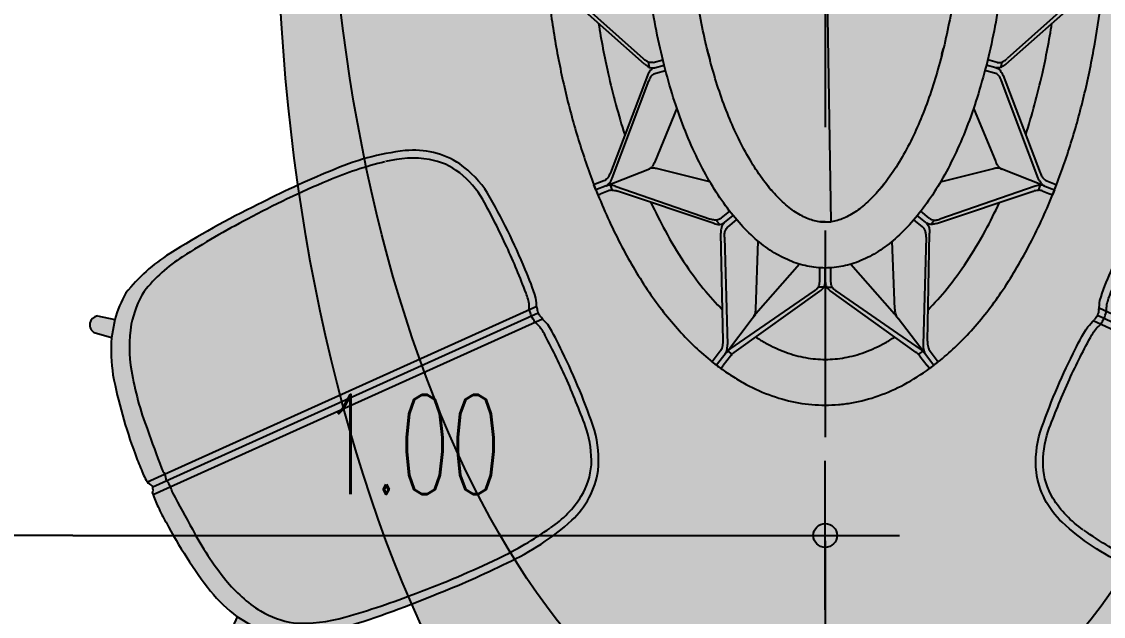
# Model space of a CAD drawing. Header units: millimetres. Extents: x -1 to 5416, y -1238 to 1407.
# Drawn here: x 387.379 to 388.687, y 1392.777 to 1393.495 of the extents above; entities that cross this region are included whole.
import ezdxf

# ---------------------------------------------------------------- set-up
doc = ezdxf.new("R2010")
doc.units = ezdxf.units.MM
doc.header["$MEASUREMENT"] = 0
doc.linetypes.add('HIDDEN', pattern=[0.375, 0.25, -0.125])
for name, color, linetype in [('1-TRAMA', 251, 'Continuous'), ('A-FLOR', 1, 'Continuous'), ('A-FURN', 32, 'Continuous'), ('ID-LF-FURN', 32, 'Continuous'), ('TRAZO', 7, 'Continuous')]:
    doc.layers.add(name, color=color, linetype=linetype)
doc.layers.add('H-BLOCKS', color=7, linetype='Continuous', true_color=0xffffff)
doc.styles.add('COTA50', font='romans.shx', dxfattribs={"width": 0.6, "height": 0.12})
doc.dimstyles.new('COTA50', dxfattribs={"dimtxt": 0.07, "dimasz": 0.09, "dimexe": 0.05, "dimexo": 0.4, "dimgap": 0.05, "dimtad": 1, "dimzin": 0, "dimdsep": 46, "dimtxsty": 'COTA50', "dimblk": 'SYS003', "dimcen": 0, "dimse1": 1, "dimse2": 1, "dimadec": 0, "dimazin": 0, "dimtfac": 1, "dimtix": 1, "dimtmove": 0, "dimatfit": 3, "dimldrblk": 'SYS003', "dimfxl": 0.05, "dimtolj": 1, "dimtzin": 0, "dimarcsym": 0})

# ---------------------------------------------------------------- blocks, each defined once
blk = doc.blocks.new('*U18')
at = {"layer": 'H-BLOCKS'}
h = blk.add_hatch(color=256, dxfattribs=at)
h.dxf.hatch_style = 1
h.paths.add_polyline_path([(-0.1992, -0.0162, 0.694131), (-0.2161, -0.028), (-0.2034, -0.0453), (-0.1849, -0.0326)], flags=17)
h.paths.add_polyline_path([(-0.0084, -0.0007, 0.052576), (-0.0245, -0.0001, 0.0237), (-0.0454, -0.0011, 0.041982), (-0.1433, -0.0159, 0.055075), (-0.1849, -0.0326), (-0.2034, -0.0453, 0.058274), (-0.2272, -0.071, 0.08511), (-0.2486, -0.138, 0.02802), (-0.2589, -0.2602, 0.022105), (-0.2597, -0.3571, 0.077039), (-0.2451, -0.4495, 0.171294), (-0.2032, -0.5031, 0.095625), (-0.1572, -0.5192, 0.034014), (-0.0544, -0.5227, 0.034779), (-0.0175, -0.5202, 0.003453), (-0.0084, -0.5172)])
h = blk.add_hatch(color=256, dxfattribs=at)
h.dxf.hatch_style = 1
h.paths.add_polyline_path([(0.1992, -0.0162, -0.694131), (0.2161, -0.028), (0.2034, -0.0453), (0.1849, -0.0326)], flags=17)
h.paths.add_polyline_path([(0.0084, -0.0007, -0.052576), (0.0245, -0.0001, -0.0237), (0.0454, -0.0011, -0.041982), (0.1433, -0.0159, -0.055075), (0.1849, -0.0326), (0.2034, -0.0453, -0.058274), (0.2272, -0.071, -0.08511), (0.2486, -0.138, -0.02802), (0.2589, -0.2602, -0.022105), (0.2597, -0.3571, -0.077039), (0.2451, -0.4495, -0.171294), (0.2032, -0.5031, -0.095625), (0.1572, -0.5192, -0.034014), (0.0544, -0.5227, -0.034779), (0.0175, -0.5202, -0.003453), (0.0084, -0.5172)])
h = blk.add_hatch(color=256, dxfattribs=at)
h.dxf.hatch_style = 1
h.paths.add_polyline_path([(0, -0.5064, -0.020799), (-0.0084, -0.5073), (-0.0084, -0.5172, 0.000505), (-0.0071, -0.5167, -0.075136), (0, -0.5154)])
h.paths.add_polyline_path([(0.0084, -0.5073, -0.020799), (0, -0.5064), (0, -0.5154, -0.075129), (0.0071, -0.5167, 0.000505), (0.0084, -0.5172)])
h.paths.add_polyline_path([(0.0084, -0.0236, -0.07588), (0, -0.0224), (0, -0.5064, 0.020799), (0.0084, -0.5073)])
h.paths.add_polyline_path([(0, -0.0224, -0.07588), (-0.0084, -0.0236), (-0.0084, -0.5073, 0.020799), (0, -0.5064)])
h.paths.add_polyline_path([(0, -0.004, -0.111664), (-0.0066, -0.0009, 0.005785), (-0.0084, -0.0007), (-0.0084, -0.0236, 0.07588), (0, -0.0224)])
h.paths.add_polyline_path([(0.0084, -0.0007, 0.005785), (0.0066, -0.0009, -0.111664), (0, -0.004), (0, -0.0224, 0.07588), (0.0084, -0.0236)])
for points in [[(-0.0066, -0.0009, 0.058379), (-0.0245, -0.0001)], [(0.0245, -0.0001, 0.058379), (0.0066, -0.0009)], [(-0.0454, -0.0011, 0.041982), (-0.1433, -0.0159)], [(-0.0245, -0.0001, 0.0237), (-0.0454, -0.0011)], [(-0.0066, -0.0009, 0.111664), (0, -0.004)], [(0, -0.004, 0.111664), (0.0066, -0.0009)], [(0.0454, -0.0011, 0.0237), (0.0245, -0.0001)], [(0.1433, -0.0159, 0.041982), (0.0454, -0.0011)], [(-0.1992, -0.0162, 0.694131), (-0.2161, -0.028)], [(-0.1433, -0.0159, 0.055075), (-0.1849, -0.0326)], [(-0.0164, -0.023, 0.003249), (-0.0661, -0.0267)], [(-0.0084, -0.0236, 0.036156), (-0.0164, -0.023)], [(-0.0084, -0.0236, 0.07588), (0, -0.0224)], [(0, -0.0224, 0.07588), (0.0084, -0.0236)], [(0.0164, -0.023, 0.036156), (0.0084, -0.0236)], [(0.0661, -0.0267, 0.003248), (0.0164, -0.023)], [(0.1849, -0.0326, 0.055075), (0.1433, -0.0159)], [(0.2161, -0.028, 0.694131), (0.1992, -0.0162)], [(-0.1387, -0.0383, 0.083909), (-0.1901, -0.0612)], [(-0.0661, -0.0267, 0.04859), (-0.1387, -0.0383)], [(0.1387, -0.0383, 0.04859), (0.0661, -0.0267)], [(0.19, -0.0612, 0.083909), (0.1387, -0.0383)], [(-0.2034, -0.0453, 0.058274), (-0.2272, -0.071)], [(0.2272, -0.071, 0.058274), (0.2034, -0.0453)], [(-0.1901, -0.0612, 0.084833), (-0.2198, -0.0917)], [(0.2198, -0.0917, 0.084833), (0.19, -0.0612)], [(-0.2272, -0.071, 0.086095), (-0.2487, -0.1388)], [(0.2487, -0.1388, 0.086095), (0.2272, -0.071)], [(-0.2198, -0.0917, 0.083781), (-0.2389, -0.1512)], [(0.2389, -0.1512, 0.083781), (0.2198, -0.0917)], [(-0.2487, -0.1388, 0.027834), (-0.2589, -0.2602)], [(0.2589, -0.2602, 0.027834), (0.2487, -0.1388)], [(-0.2389, -0.1512, 0.022872), (-0.2481, -0.2418)], [(0.2481, -0.2418, 0.022872), (0.2389, -0.1512)], [(-0.2481, -0.2418, 0.022825), (-0.2504, -0.3494)], [(0.2504, -0.3494, 0.022824), (0.2481, -0.2418)], [(-0.2589, -0.2602, 0.022105), (-0.2597, -0.3571)], [(0.2597, -0.3571, 0.022105), (0.2589, -0.2602)], [(-0.2504, -0.3494, 0.041391), (-0.2428, -0.4217)], [(0.2428, -0.4217, 0.041391), (0.2504, -0.3494)], [(-0.2597, -0.3571, 0.07704), (-0.2451, -0.4495)], [(0.2451, -0.4495, 0.07704), (0.2597, -0.3571)], [(-0.2427, -0.4224, 0.106477), (-0.2232, -0.4718)], [(0.2232, -0.4718, 0.106477), (0.2427, -0.4224)], [(-0.2451, -0.4495, 0.171294), (-0.2032, -0.5031)], [(0.2032, -0.5031, 0.171294), (0.2451, -0.4495)], [(-0.2232, -0.4718, 0.124688), (-0.1935, -0.4986)], [(0.1935, -0.4986, 0.124688), (0.2232, -0.4718)], [(-0.2032, -0.5031, 0.095625), (-0.1572, -0.5192)], [(-0.1935, -0.4986, 0.086018), (-0.1524, -0.5109)], [(-0.028, -0.5119, 0.07387), (-0.0129, -0.5093)], [(-0.0129, -0.5093, 0.001449), (-0.0084, -0.5073)], [(-0.0084, -0.5073, 0.020799), (0, -0.5064)], [(0, -0.5064, 0.020799), (0.0084, -0.5073)], [(0.0084, -0.5073, 0.001449), (0.0129, -0.5093)], [(0.0129, -0.5093, 0.07387), (0.028, -0.5119)], [(0.1524, -0.5109, 0.086019), (0.1935, -0.4986)], [(0.1572, -0.5192, 0.095625), (0.2032, -0.5031)], [(-0.1572, -0.5192, 0.034014), (-0.0544, -0.5227)], [(-0.1524, -0.5109, 0.014872), (-0.0887, -0.5137)], [(-0.0887, -0.5137, 0.017847), (-0.028, -0.5119)], [(-0.0544, -0.5227, 0.034779), (-0.0175, -0.5202)], [(-0.0175, -0.5202, 0.004125), (-0.0066, -0.5166)], [(0, -0.5154, 0.0703), (-0.0066, -0.5166)], [(0.0066, -0.5166, 0.0703), (0, -0.5154)], [(0.0066, -0.5166, 0.004125), (0.0175, -0.5202)], [(0.0175, -0.5202, 0.034779), (0.0544, -0.5227)], [(0.028, -0.5119, 0.017848), (0.0887, -0.5137)], [(0.0544, -0.5227, 0.034014), (0.1572, -0.5192)], [(0.0887, -0.5137, 0.014872), (0.1524, -0.5109)]]:
    blk.add_lwpolyline(points, format="xyb")
for points in [[(-0.0084, -0.0007), (-0.0084, -0.5172)], [(0, -0.5154), (0, -0.004)], [(0.0084, -0.0007), (0.0084, -0.5172)], [(-0.2161, -0.028), (-0.2034, -0.0453), (-0.1849, -0.0326), (-0.1992, -0.0162)], [(0.2161, -0.028), (0.2034, -0.0453), (0.1849, -0.0326), (0.1992, -0.0162)]]:
    blk.add_lwpolyline(points)
blk = doc.blocks.new('Acco Table')
at = {"layer": 'H-BLOCKS'}
h = blk.add_hatch(color=256, dxfattribs=at)
h.dxf.hatch_style = 1
edge = h.paths.add_edge_path()
edge.add_ellipse((0, 0.006), major_axis=(1.2, 0), ratio=0.5, start_angle=0, end_angle=360)
at = {"layer": 'A-FURN'}
for p, q in [((0.1164, 0.2887), (0.191, 0.2051)), ((0.1969, 0.2037), (0.1223, 0.288)), ((0.3247, 0.2484), (0.3284, 0.2577)), ((0.3284, 0.2577), (0.329, 0.2592)), ((0.3345, 0.257), (0.329, 0.2592)), ((0.3303, 0.2462), (0.3345, 0.257)), ((0.3345, 0.257), (0.3401, 0.2548)), ((0.3356, 0.2434), (0.3392, 0.2525)), ((0.3401, 0.2548), (0.3392, 0.2525)), ((0.2096, 0.2006), (0.316, 0.2412)), ((0.3216, 0.2391), (0.2154, 0.1991)), ((0.3301, 0.2456), (0.3114, 0.1984)), ((0.3295, 0.2413), (0.3351, 0.2391)), ((0.3301, 0.2456), (0.3303, 0.2462)), ((0.3306, 0.2357), (0.3665, 0.1314)), ((0.3712, 0.1277), (0.3361, 0.2335)), ((0.1951, 0.1943), (0.1924, 0.1838)), ((0.2005, 0.1981), (0.1947, 0.1996)), ((0.2009, 0.1928), (0.1982, 0.1823)), ((0.2067, 0.1914), (0.204, 0.1808)), ((0.2453, 0.1683), (0.304, 0.1926)), ((0.3258, 0.1322), (0.3113, 0.1906)), ((0.1858, 0.1338), (0.18, 0.1353)), ((0.1858, 0.1339), (0.1858, 0.1338)), ((0.1858, 0.1338), (0.1917, 0.1324)), ((0.3656, 0.1199), (0.358, 0.1106)), ((0.369, 0.1242), (0.3677, 0.1252)), ((0.3724, 0.1214), (0.369, 0.1242)), ((0.5001, 0.1178), (0.3818, 0.1202)), ((0.5111, 0.1208), (0.5211, 0.1285)), ((0.5127, 0.1145), (0.5263, 0.1249)), ((0.5211, 0.1285), (0.5227, 0.1297)), ((0.5263, 0.1249), (0.5227, 0.1297)), ((0.5263, 0.1249), (0.53, 0.1201)), ((0.53, 0.1201), (0.5268, 0.1177)), ((0.3702, 0.1161), (0.3627, 0.1068)), ((0.3749, 0.1123), (0.3673, 0.103)), ((0.3864, 0.1164), (0.5038, 0.1131)), ((0.5088, 0.1103), (0.4451, 0.0179)), ((0.5123, 0.1142), (0.4754, 0.086)), ((0.5108, 0.1127), (0.5143, 0.1081)), ((0.5143, 0.1081), (0.5144, 0.108)), ((0.5163, 0.1097), (0.5268, 0.1177)), ((0.3662, 0.1039), (0.3673, 0.103)), ((0.3673, 0.103), (0.3673, 0.103)), ((0.5124, 0.1055), (0.4453, 0.012)), ((0.4707, 0.0824), (0.4754, 0.086)), ((0.3312, 0.0679), (0.3265, 0.0717)), ((0.465, 0.0821), (0.3907, 0.0793)), ((0.4158, 0.0341), (0.4701, 0.0819)), ((0.4705, 0.0823), (0.4701, 0.0819)), ((0.4707, 0.0824), (0.4705, 0.0823)), ((0.3312, 0.068), (0.3312, 0.0679)), ((0.3312, 0.0679), (0.3347, 0.065)), ((0.3696, 0.006), (0.3696, 0.012)), ((0.4347, 0.012), (0.4198, 0.012)), ((0.441, 0.0075), (0.441, 0.0135)), ((0.3696, 0.006), (0.3696, 0)), ((0.37, 0.006), (0.3696, 0.006)), ((0.4346, 0.006), (0.42, 0.006)), ((0.441, 0.0045), (0.441, -0.0015)), ((0.4347, 0), (0.4198, 0)), ((0.5088, -0.0983), (0.4451, -0.0059)), ((0.5124, -0.0935), (0.4453, 0)), ((0.4158, -0.0221), (0.4701, -0.0699)), ((0.3312, -0.056), (0.3265, -0.0597)), ((0.3312, -0.056), (0.3347, -0.0531)), ((0.3312, -0.056), (0.3312, -0.056)), ((0.465, -0.0701), (0.3907, -0.0673)), ((0.4705, -0.0703), (0.4701, -0.0699)), ((0.4707, -0.0704), (0.4705, -0.0703)), ((0.4754, -0.074), (0.4707, -0.0704)), ((0.5123, -0.1022), (0.4754, -0.074)), ((0.3662, -0.0919), (0.3673, -0.091)), ((0.3749, -0.1003), (0.3673, -0.091)), ((0.3673, -0.091), (0.3673, -0.091)), ((0.3656, -0.1079), (0.358, -0.0986)), ((0.3702, -0.1041), (0.3627, -0.0948)), ((0.5001, -0.1058), (0.3818, -0.1082)), ((0.3864, -0.1044), (0.5038, -0.1011)), ((0.5108, -0.1007), (0.5143, -0.0962)), ((0.5127, -0.1025), (0.5263, -0.1129)), ((0.5143, -0.0962), (0.5144, -0.096)), ((0.5163, -0.0977), (0.5268, -0.1057)), ((0.53, -0.1081), (0.5268, -0.1057)), ((0.3712, -0.1157), (0.3361, -0.2215)), ((0.369, -0.1122), (0.3677, -0.1132)), ((0.3724, -0.1094), (0.369, -0.1122)), ((0.5111, -0.1089), (0.5211, -0.1165)), ((0.5211, -0.1165), (0.5227, -0.1177)), ((0.5263, -0.1129), (0.5227, -0.1177)), ((0.5263, -0.1129), (0.53, -0.1081)), ((0.1858, -0.1219), (0.18, -0.1233)), ((0.1858, -0.1219), (0.1917, -0.1204)), ((0.1858, -0.1219), (0.1858, -0.1219)), ((0.3258, -0.1202), (0.3113, -0.1786)), ((0.3306, -0.2238), (0.3665, -0.1194)), ((0.2453, -0.1564), (0.304, -0.1806)), ((0.1951, -0.1823), (0.1924, -0.1718)), ((0.2009, -0.1808), (0.1982, -0.1703)), ((0.2067, -0.1794), (0.204, -0.1688)), ((0.2005, -0.1862), (0.1947, -0.1876)), ((0.2096, -0.1886), (0.316, -0.2292)), ((0.3216, -0.2271), (0.2154, -0.1871)), ((0.3301, -0.2336), (0.3114, -0.1864)), ((0.1164, -0.2767), (0.191, -0.1931)), ((0.1969, -0.1917), (0.1223, -0.276)), ((0.3247, -0.2364), (0.3284, -0.2457)), ((0.3295, -0.2293), (0.3351, -0.2271)), ((0.3301, -0.2336), (0.3345, -0.245)), ((0.3356, -0.2314), (0.3392, -0.2405)), ((0.3284, -0.2457), (0.329, -0.2472)), ((0.3345, -0.245), (0.329, -0.2472)), ((0.3345, -0.245), (0.3401, -0.2428)), ((0.3401, -0.2428), (0.3392, -0.2405))]:
    blk.add_line(p, q, dxfattribs=at)
for centre, radius, start, end in [((0.0812, -0.3857), 0.6908, 67.9838, 68.9791), ((0.3213, 0.2499), 0.00972, 307.3131, 335.5703), ((0.3389, 0.2422), 0.00951, 159.038, 185.4312), ((0.3481, 0.2421), 0.0186, 182.3139, 199.8421), ((0.3445, 0.24), 0.0095, 159.0332, 185.3548), ((0.3541, 0.2397), 0.019, 181.821, 199.1775), ((0.3031, 0.203), 0.00946, 309.043, 337.7464), ((0.32, 0.195), 0.00922, 158.7905, 180.7137), ((0.3264, 0.1945), 0.0156, 178.5756, 194.55), ((0.5008, 0.139), 0.0212, 268.1248, 285.0805), ((0.503, 0.1316), 0.0135, 284.327, 307.0367), ((0.3161, -0.0357), 0.2646, 36.0737, 38.6726), ((0.5047, 0.1339), 0.0208, 267.6665, 284.7494), ((0.5257, 0.0986), 0.0205, 136.6743, 145.4902), ((0.5066, 0.1269), 0.0135, 284.2879, 307.0349), ((0.5212, 0.1034), 0.0139, 127.4162, 138.2452), ((0.53, 0.0929), 0.0217, 136.1026, 144.4277), ((0.5248, 0.0986), 0.0139, 127.4135, 137.9129), ((0.4645, 0.1004), 0.0184, 271.5345, 287.4384), ((0.4658, 0.0961), 0.0139, 287.8362, 307.1725), ((0.4345, 0.0267), 0.0148, 270.4987, 296.042), ((0.4345, 0.0208), 0.0148, 270.5139, 296.3007), ((0.4345, -0.0088), 0.0148, 63.6993, 89.4861), ((0.4345, -0.0148), 0.0148, 63.958, 89.5013), ((0.4645, -0.0884), 0.0184, 72.5616, 88.4655), ((0.4658, -0.0841), 0.0139, 52.8275, 72.1638), ((0.53, -0.0809), 0.0217, 215.5723, 223.8974), ((0.5008, -0.127), 0.0212, 74.9195, 91.8752), ((0.5047, -0.1219), 0.0208, 75.2506, 92.3335), ((0.503, -0.1196), 0.0135, 52.9633, 75.673), ((0.5257, -0.0866), 0.0205, 214.5098, 223.3257), ((0.5066, -0.1149), 0.0135, 52.9651, 75.7121), ((0.5212, -0.0914), 0.0139, 221.7548, 232.5838), ((0.5248, -0.0866), 0.0139, 222.0871, 232.5865), ((0.3161, 0.0476), 0.2646, 321.3274, 323.9263), ((0.3031, -0.191), 0.00946, 22.2536, 50.957), ((0.3264, -0.1825), 0.0156, 165.45, 181.4244), ((0.32, -0.1831), 0.00922, 179.2863, 201.2095), ((0.3481, -0.2301), 0.0186, 160.1579, 177.6861), ((0.3541, -0.2277), 0.019, 160.8225, 178.179), ((0.3213, -0.238), 0.00972, 24.4291, 52.687), ((0.3389, -0.2302), 0.00951, 174.5688, 200.962), ((0.3445, -0.228), 0.0095, 174.6452, 200.9668), ((0.0812, 0.3977), 0.6908, 291.0209, 292.0162)]:
    blk.add_arc(centre, radius, start, end, dxfattribs=at)
blk.add_ellipse((0, 0.006), major_axis=(1.2, 0), ratio=0.5, dxfattribs=at)
for points, knots in [([(0.329, 0.2592), (0.321, 0.2622), (0.3049, 0.2681), (0.2716, 0.2789), (0.2284, 0.2906), (0.1746, 0.3016), (0.1379, 0.307), (0.1193, 0.3091)], [0, 0, 0, 0, 25.480961, 51.480647, 104.886336, 159.89107, 216.133823, 216.133823, 216.133823, 216.133823]), ([(0.2744, 0.2254), (0.2529, 0.2323), (0.2131, 0.2431), (0.1709, 0.2512), (0.1523, 0.2541)], [4.1792388, 4.1792388, 4.1792388, 4.1792388, 4.3196899, 4.4276431, 4.4276431, 4.4276431, 4.4276431]), ([(0.5227, 0.1297), (0.5176, 0.136), (0.5068, 0.1484), (0.4821, 0.1724), (0.4459, 0.2005), (0.3959, 0.2302), (0.3594, 0.247), (0.3401, 0.2548)], [0, 0, 0, 0, 24.208481, 49.455699, 103.209467, 161.340539, 223.646421, 223.646421, 223.646421, 223.646421]), ([(0.316, 0.2412), (0.3169, 0.2416), (0.3178, 0.242), (0.3198, 0.243), (0.3208, 0.2437), (0.3216, 0.2444)], [0, 0, 0, 0, 0.0120022, 0.0120022, 0.02930992, 0.02930992, 0.02930992, 0.02930992]), ([(0.3272, 0.2422), (0.3266, 0.2417), (0.3259, 0.2412), (0.3241, 0.2402), (0.3229, 0.2396), (0.3216, 0.2391)], [0, 0, 0, 0, 0.0120022, 0.0120022, 0.02931327, 0.02931327, 0.02931327, 0.02931327]), ([(-0.42, 0.006), (-0.42, 0.0126), (-0.4186, 0.0259), (-0.4124, 0.0456), (-0.4021, 0.0648), (-0.388, 0.0834), (-0.3702, 0.1011), (-0.3489, 0.1179), (-0.3243, 0.1336), (-0.2966, 0.1481), (-0.266, 0.1612), (-0.2329, 0.1728), (-0.1976, 0.1828), (-0.1473, 0.1941), (-0.0813, 0.2035), (0, 0.2073), (0.0813, 0.2035), (0.1473, 0.1941), (0.1976, 0.1828), (0.2329, 0.1728), (0.266, 0.1612), (0.2966, 0.1481), (0.3243, 0.1336), (0.3489, 0.1179), (0.3702, 0.1011), (0.388, 0.0834), (0.4021, 0.0648), (0.4124, 0.0456), (0.4186, 0.0259), (0.42, 0.0126), (0.42, 0.006)], [0, 0, 0, 0, 19.740412, 40.105195, 61.642778, 84.778354, 109.801571, 136.877395, 166.065721, 197.341335, 230.610834, 265.726286, 302.496022, 340.693444, 420.333245, 502.391341, 584.449437, 664.089238, 702.286659, 739.056395, 774.171847, 807.441347, 838.71696, 867.905287, 894.98111, 920.004328, 943.139903, 964.677487, 985.04227, 1004.782681, 1004.782681, 1004.782681, 1004.782681]), ([(0.1947, 0.1996), (0.1944, 0.2003), (0.1941, 0.2009), (0.193, 0.2027), (0.1921, 0.2039), (0.191, 0.2051)], [0, 0, 0, 0, 0.01200235, 0.01200235, 0.03140285, 0.03140285, 0.03140285, 0.03140285]), ([(0.1969, 0.2037), (0.1975, 0.2029), (0.1981, 0.2022), (0.1995, 0.2003), (0.2001, 0.1992), (0.2005, 0.1981)], [0, 0, 0, 0, 0.01200235, 0.01200235, 0.03142274, 0.03142274, 0.03142274, 0.03142274]), ([(0.2037, 0.1973), (0.2043, 0.1978), (0.2049, 0.1982), (0.2068, 0.1994), (0.2081, 0.2), (0.2096, 0.2006)], [0, 0, 0, 0, 0.01200234, 0.01200234, 0.03144489, 0.03144489, 0.03144489, 0.03144489]), ([(0.2154, 0.1991), (0.2145, 0.1987), (0.2136, 0.1983), (0.2115, 0.1973), (0.2104, 0.1966), (0.2096, 0.1958)], [0, 0, 0, 0, 0.01200235, 0.01200235, 0.0314278, 0.0314278, 0.0314278, 0.0314278]), ([(0.304, 0.1926), (0.3049, 0.193), (0.3057, 0.1934), (0.3074, 0.1944), (0.3083, 0.195), (0.309, 0.1956)], [0, 0, 0, 0, 0.01200221, 0.01200221, 0.02743939, 0.02743939, 0.02743939, 0.02743939]), ([(0.4656, 0.1185), (0.4586, 0.1256), (0.4343, 0.1475), (0.3944, 0.174), (0.359, 0.1918), (0.3483, 0.1967)], [3.6387068, 3.6387068, 3.6387068, 3.6387068, 3.7306413, 3.9269908, 4.007565, 4.007565, 4.007565, 4.007565]), ([(-0.37, 0.006), (-0.37, 0.0082), (-0.3697, 0.0127), (-0.3676, 0.022), (-0.3623, 0.034), (-0.3522, 0.0482), (-0.3386, 0.0622), (-0.3215, 0.0759), (-0.3012, 0.0891), (-0.2784, 0.1013), (-0.2444, 0.1163), (-0.1974, 0.1319), (-0.1356, 0.1456), (-0.069, 0.1541), (0, 0.157), (0.069, 0.1541), (0.1356, 0.1456), (0.1974, 0.1319), (0.2443, 0.1163), (0.2784, 0.1013), (0.3012, 0.0891), (0.3215, 0.0759), (0.3386, 0.0622), (0.3522, 0.0482), (0.3623, 0.034), (0.3676, 0.022), (0.3697, 0.0127), (0.37, 0.0082), (0.37, 0.006)], [0, 0, 0, 0, 6.604203, 13.647614, 28.459596, 45.614103, 65.6532, 87.005819, 111.245184, 138.19259, 164.583115, 222.678704, 286.477555, 354.177684, 423.858166, 493.538648, 561.238778, 625.037629, 683.133218, 709.523743, 736.471149, 760.710514, 782.063133, 802.10223, 819.256736, 834.068719, 841.11213, 847.716333, 847.716333, 847.716333, 847.716333]), ([(0.3677, 0.1252), (0.3678, 0.1259), (0.3677, 0.1266), (0.3674, 0.1286), (0.367, 0.1299), (0.3665, 0.1314)], [0, 0, 0, 0, 0.01200239, 0.01200239, 0.03112681, 0.03112681, 0.03112681, 0.03112681]), ([(0.3712, 0.1277), (0.3716, 0.1268), (0.3718, 0.1259), (0.3723, 0.1237), (0.3724, 0.1225), (0.3724, 0.1214)], [0, 0, 0, 0, 0.01200239, 0.01200239, 0.03120131, 0.03120131, 0.03120131, 0.03120131]), ([(0.375, 0.1194), (0.3757, 0.1196), (0.3765, 0.1198), (0.3787, 0.1201), (0.3802, 0.1202), (0.3818, 0.1202)], [0, 0, 0, 0, 0.01200236, 0.01200236, 0.03108649, 0.03108649, 0.03108649, 0.03108649]), ([(0.57, 0.006), (0.57, 0.0109), (0.5696, 0.0206), (0.567, 0.0403), (0.5605, 0.0647), (0.5478, 0.0933), (0.5364, 0.1113), (0.53, 0.1201)], [0, 0, 0, 0, 14.623978, 29.324762, 59.252944, 90.332776, 123.016977, 123.016977, 123.016977, 123.016977]), ([(0.3864, 0.1164), (0.3854, 0.1164), (0.3844, 0.1164), (0.3821, 0.1162), (0.3808, 0.1159), (0.3796, 0.1156)], [0, 0, 0, 0, 0.01200236, 0.01200236, 0.03103665, 0.03103665, 0.03103665, 0.03103665]), ([(0.52, 0.006), (0.52, 0.0131), (0.5187, 0.0274), (0.5128, 0.0492), (0.5044, 0.0675), (0.4978, 0.0785), (0.4955, 0.082)], [3.1415927, 3.1415927, 3.1415927, 3.1415927, 3.2397674, 3.3379422, 3.436117, 3.4811407, 3.4811407, 3.4811407, 3.4811407]), ([(0.441, 0.0135), (0.4416, 0.0139), (0.4421, 0.0144), (0.4435, 0.0158), (0.4443, 0.0167), (0.4451, 0.0179)], [0, 0, 0, 0, 0.0120024, 0.0120024, 0.02971236, 0.02971236, 0.02971236, 0.02971236]), ([(0.4453, 0.012), (0.4448, 0.0112), (0.4442, 0.0105), (0.4427, 0.0089), (0.4419, 0.0081), (0.441, 0.0075)], [0, 0, 0, 0, 0.0120024, 0.0120024, 0.03001565, 0.03001565, 0.03001565, 0.03001565]), ([(0.42, 0.006), (0.42, -0.0006), (0.4186, -0.014), (0.4124, -0.0336), (0.4021, -0.0528), (0.388, -0.0714), (0.3702, -0.0891), (0.3489, -0.1059), (0.3243, -0.1216), (0.2966, -0.1361), (0.266, -0.1492), (0.2329, -0.1608), (0.1976, -0.1708), (0.1473, -0.1821), (0.0813, -0.1915), (0, -0.1953), (-0.0813, -0.1915), (-0.1473, -0.1821), (-0.1976, -0.1708), (-0.2329, -0.1608), (-0.266, -0.1492), (-0.2966, -0.1361), (-0.3243, -0.1216), (-0.3489, -0.1059), (-0.3702, -0.0891), (-0.388, -0.0714), (-0.4021, -0.0528), (-0.4124, -0.0336), (-0.4186, -0.014), (-0.42, -0.0006), (-0.42, 0.006)], [0, 0, 0, 0, 19.740412, 40.105195, 61.642778, 84.778354, 109.801571, 136.877395, 166.065721, 197.341335, 230.610834, 265.726286, 302.496022, 340.693444, 420.333245, 502.391341, 584.449437, 664.089238, 702.286659, 739.056395, 774.171847, 807.441347, 838.71696, 867.905287, 894.98111, 920.004328, 943.139903, 964.677487, 985.04227, 1004.782681, 1004.782681, 1004.782681, 1004.782681]), ([(0.37, 0.006), (0.37, 0.0038), (0.3697, -0.0008), (0.3676, -0.01), (0.3623, -0.022), (0.3522, -0.0362), (0.3386, -0.0502), (0.3215, -0.0639), (0.3012, -0.0771), (0.2784, -0.0893), (0.2444, -0.1043), (0.1974, -0.1199), (0.1356, -0.1336), (0.069, -0.1421), (0, -0.145), (-0.069, -0.1421), (-0.1356, -0.1336), (-0.1974, -0.1199), (-0.2443, -0.1043), (-0.2784, -0.0893), (-0.3012, -0.0771), (-0.3215, -0.0639), (-0.3386, -0.0502), (-0.3522, -0.0362), (-0.3623, -0.022), (-0.3676, -0.01), (-0.3697, -0.0008), (-0.37, 0.0038), (-0.37, 0.006)], [0, 0, 0, 0, 6.604203, 13.647614, 28.459596, 45.614103, 65.6532, 87.005819, 111.245184, 138.19259, 164.583115, 222.678704, 286.477555, 354.177684, 423.858166, 493.538648, 561.238778, 625.037629, 683.133218, 709.523743, 736.471149, 760.710514, 782.063133, 802.10223, 819.256736, 834.068719, 841.11213, 847.716333, 847.716333, 847.716333, 847.716333]), ([(0.4453, 0), (0.4448, 0.0008), (0.4442, 0.0015), (0.4427, 0.0031), (0.4419, 0.0039), (0.441, 0.0045)], [0, 0, 0, 0, 0.0120024, 0.0120024, 0.03001565, 0.03001565, 0.03001565, 0.03001565]), ([(0.4955, -0.07), (0.4978, -0.0665), (0.5044, -0.0555), (0.5128, -0.0372), (0.5187, -0.0154), (0.52, -0.0011), (0.52, 0.006)], [2.8020446, 2.8020446, 2.8020446, 2.8020446, 2.8470683, 2.9452431, 3.0434179, 3.1415927, 3.1415927, 3.1415927, 3.1415927]), ([(0.53, -0.1081), (0.5332, -0.1037), (0.5393, -0.0947), (0.55, -0.0763), (0.5605, -0.0527), (0.5683, -0.0235), (0.57, -0.0038), (0.57, 0.006)], [0, 0, 0, 0, 16.566544, 32.684201, 63.764033, 93.692215, 123.016977, 123.016977, 123.016977, 123.016977]), ([(0.441, -0.0015), (0.4416, -0.0019), (0.4421, -0.0024), (0.4435, -0.0038), (0.4443, -0.0048), (0.4451, -0.0059)], [0, 0, 0, 0, 0.0120024, 0.0120024, 0.02971236, 0.02971236, 0.02971236, 0.02971236]), ([(0.3483, -0.1848), (0.359, -0.1798), (0.3944, -0.162), (0.4343, -0.1355), (0.4586, -0.1136), (0.4656, -0.1065)], [2.2756203, 2.2756203, 2.2756203, 2.2756203, 2.3561945, 2.552544, 2.6444785, 2.6444785, 2.6444785, 2.6444785]), ([(0.3864, -0.1044), (0.3854, -0.1044), (0.3844, -0.1044), (0.3821, -0.1042), (0.3808, -0.1039), (0.3796, -0.1036)], [0, 0, 0, 0, 0.01200236, 0.01200236, 0.03103665, 0.03103665, 0.03103665, 0.03103665]), ([(0.3401, -0.2428), (0.3499, -0.2388), (0.369, -0.2306), (0.405, -0.2128), (0.4459, -0.1885), (0.4885, -0.1555), (0.5124, -0.1306), (0.5227, -0.1177)], [0, 0, 0, 0, 31.652939, 62.305883, 120.436954, 174.190722, 223.646421, 223.646421, 223.646421, 223.646421]), ([(0.3677, -0.1132), (0.3678, -0.1139), (0.3677, -0.1146), (0.3674, -0.1166), (0.367, -0.1179), (0.3665, -0.1194)], [0, 0, 0, 0, 0.01200239, 0.01200239, 0.03112681, 0.03112681, 0.03112681, 0.03112681]), ([(0.3712, -0.1157), (0.3716, -0.1148), (0.3718, -0.1139), (0.3723, -0.1117), (0.3724, -0.1105), (0.3724, -0.1094)], [0, 0, 0, 0, 0.01200239, 0.01200239, 0.03120131, 0.03120131, 0.03120131, 0.03120131]), ([(0.375, -0.1074), (0.3757, -0.1076), (0.3765, -0.1078), (0.3787, -0.1082), (0.3802, -0.1083), (0.3818, -0.1082)], [0, 0, 0, 0, 0.01200236, 0.01200236, 0.03108649, 0.03108649, 0.03108649, 0.03108649]), ([(0.1947, -0.1876), (0.1944, -0.1883), (0.1941, -0.189), (0.193, -0.1908), (0.1921, -0.1919), (0.191, -0.1931)], [0, 0, 0, 0, 0.01200235, 0.01200235, 0.03140285, 0.03140285, 0.03140285, 0.03140285]), ([(0.1969, -0.1917), (0.1975, -0.1909), (0.1981, -0.1902), (0.1995, -0.1883), (0.2001, -0.1872), (0.2005, -0.1862)], [0, 0, 0, 0, 0.01200235, 0.01200235, 0.03142274, 0.03142274, 0.03142274, 0.03142274]), ([(0.2037, -0.1853), (0.2043, -0.1858), (0.2049, -0.1863), (0.2068, -0.1874), (0.2081, -0.188), (0.2096, -0.1886)], [0, 0, 0, 0, 0.01200234, 0.01200234, 0.03144489, 0.03144489, 0.03144489, 0.03144489]), ([(0.2154, -0.1871), (0.2145, -0.1867), (0.2136, -0.1863), (0.2115, -0.1853), (0.2104, -0.1846), (0.2096, -0.1839)], [0, 0, 0, 0, 0.01200235, 0.01200235, 0.0314278, 0.0314278, 0.0314278, 0.0314278]), ([(0.304, -0.1806), (0.3049, -0.181), (0.3057, -0.1814), (0.3074, -0.1824), (0.3083, -0.183), (0.309, -0.1836)], [0, 0, 0, 0, 0.01200221, 0.01200221, 0.02743939, 0.02743939, 0.02743939, 0.02743939]), ([(0.1523, -0.2421), (0.1709, -0.2392), (0.2131, -0.2311), (0.2529, -0.2203), (0.2744, -0.2134)], [1.8555422, 1.8555422, 1.8555422, 1.8555422, 1.9634954, 2.1039465, 2.1039465, 2.1039465, 2.1039465]), ([(0.316, -0.2292), (0.3169, -0.2296), (0.3178, -0.23), (0.3198, -0.231), (0.3208, -0.2317), (0.3216, -0.2324)], [0, 0, 0, 0, 0.0120022, 0.0120022, 0.02930992, 0.02930992, 0.02930992, 0.02930992]), ([(0.3272, -0.2302), (0.3266, -0.2297), (0.3259, -0.2292), (0.3241, -0.2282), (0.3229, -0.2276), (0.3216, -0.2271)], [0, 0, 0, 0, 0.0120022, 0.0120022, 0.02931327, 0.02931327, 0.02931327, 0.02931327]), ([(0.1193, -0.2971), (0.1286, -0.2961), (0.1472, -0.2936), (0.1838, -0.2878), (0.2284, -0.2786), (0.2798, -0.2647), (0.3129, -0.2533), (0.329, -0.2472)], [0, 0, 0, 0, 28.252457, 56.242753, 111.247487, 164.653176, 216.133823, 216.133823, 216.133823, 216.133823])]:
    blk.add_open_spline(points, degree=3, knots=knots, dxfattribs=at)
for points in [[(0.3216, 0.2444), (0.3231, 0.2456), (0.3241, 0.2469), (0.3247, 0.2484)], [(0.1951, 0.1943), (0.1955, 0.196), (0.1954, 0.1977), (0.1947, 0.1996)], [(0.2005, 0.1981), (0.2012, 0.1962), (0.2013, 0.1945), (0.2009, 0.1928)], [(0.2009, 0.1928), (0.2013, 0.1945), (0.2023, 0.196), (0.2037, 0.1973)], [(0.2096, 0.1958), (0.2081, 0.1945), (0.2071, 0.193), (0.2067, 0.1914)], [(0.3656, 0.1199), (0.3667, 0.1213), (0.3674, 0.1231), (0.3677, 0.1252)], [(0.3724, 0.1214), (0.3721, 0.1193), (0.3714, 0.1175), (0.3702, 0.1161)], [(0.3702, 0.1161), (0.3714, 0.1175), (0.373, 0.1186), (0.375, 0.1194)], [(0.3796, 0.1156), (0.3776, 0.1148), (0.376, 0.1138), (0.3749, 0.1123)], [(0.3724, -0.1094), (0.3721, -0.1073), (0.3714, -0.1055), (0.3702, -0.1041)], [(0.3702, -0.1041), (0.3714, -0.1055), (0.373, -0.1066), (0.375, -0.1074)], [(0.3796, -0.1036), (0.3776, -0.1028), (0.376, -0.1018), (0.3749, -0.1003)], [(0.3656, -0.1079), (0.3667, -0.1093), (0.3674, -0.1111), (0.3677, -0.1132)], [(0.1951, -0.1823), (0.1955, -0.184), (0.1954, -0.1857), (0.1947, -0.1876)], [(0.2005, -0.1862), (0.2012, -0.1843), (0.2013, -0.1825), (0.2009, -0.1808)], [(0.2009, -0.1808), (0.2013, -0.1825), (0.2023, -0.184), (0.2037, -0.1853)], [(0.2096, -0.1839), (0.2081, -0.1825), (0.2071, -0.181), (0.2067, -0.1794)], [(0.3216, -0.2324), (0.3231, -0.2336), (0.3241, -0.2349), (0.3247, -0.2364)]]:
    blk.add_open_spline(points, degree=3, dxfattribs=at)
blk = doc.blocks.new('SYS003')
for p, q in [((0, -1), (0, 1)), ((-1, 0), (1, 0))]:
    blk.add_line(p, q)
at = {"layer": 'TRAZO'}
blk.add_circle((0, 0), 0.16, dxfattribs=at)
blk = doc.blocks.new('*D104')
at = {"layer": 'Defpoints', "color": 0, "transparency": 16777216}
for p in [(387.3509, 1393.289), (388.3509, 1393.289), (388.3509, 1392.8745)]:
    blk.add_point(p, dxfattribs=at)
at = {"layer": 'ID-LF-FURN', "color": 0, "lineweight": -2, "transparency": 16777216}
blk.add_line((387.4409, 1392.8745), (388.2609, 1392.8745), dxfattribs=at)
at = {"layer": 'ID-LF-FURN', "color": 0, "lineweight": -2, "transparency": 16777216, "xscale": 0.09, "yscale": 0.09, "zscale": 0.09, "rotation": 180}
blk.add_blockref('SYS003', (387.3509, 1392.8745), dxfattribs=at)
at = {"layer": 'ID-LF-FURN', "color": 0, "lineweight": -2, "transparency": 16777216, "xscale": 0.09, "yscale": 0.09, "zscale": 0.09}
blk.add_blockref('SYS003', (388.3509, 1392.8745), dxfattribs=at)
at = {"layer": 'ID-LF-FURN', "color": 0, "transparency": 16777216, "insert": (387.8509, 1392.9845), "char_height": 0.12, "attachment_point": 5, "style": 'COTA50'}
blk.add_mtext('\\A1;1.00', dxfattribs=at)

msp = doc.modelspace()

# ---------------------------------------------------------------- linework, layer by layer
at = {"layer": '1-TRAMA', "linetype": 'HIDDEN'}
msp.add_lwpolyline([(388.3509, 1396.2431), (388.3509, 1391.3427)], dxfattribs=at)
at = {"layer": 'A-FURN'}
msp.add_ellipse((388.3491, 1393.7841), major_axis=(0, -1.2), ratio=0.5, dxfattribs=at)
at = {"layer": 'ID-LF-FURN', "color": 12}
msp.add_lwpolyline([(388.3443, 1394.0702), (388.3575, 1393.2534)], dxfattribs=at)
msp.add_point((387.8666, 1393.0708), dxfattribs=at)
msp.add_point((387.8666, 1393.0708), dxfattribs=at)

# ---------------------------------------------------------------- block references
at = {"layer": 'A-FLOR', "xscale": 1.104922029978078, "yscale": 1.104922029978078, "zscale": 1.104922029978078, "rotation": 270}
msp.add_blockref('Acco Table', (388.3443, 1393.6618), dxfattribs=at)
at = {"layer": 'A-FURN', "rotation": 114.2887585384961}
msp.add_blockref('*U18', (387.534, 1392.9313), dxfattribs=at)
at = {"layer": 'A-FURN', "xscale": -1, "rotation": 245.2461869796302}
msp.add_blockref('*U18', (389.1482, 1392.9248), dxfattribs=at)

# ---------------------------------------------------------------- dimensions: what is measured, and where the dimension line sits
at = {"layer": 'ID-LF-FURN', "color": 12}
dim = msp.add_linear_dim(base=(388.3509, 1392.8745), p1=(387.3509, 1393.289), p2=(388.3509, 1393.289), dimstyle='COTA50', dxfattribs=at)
dim.commit()
dim.dimension.update_dxf_attribs({"geometry": '*D104', "text_midpoint": (387.8509, 1392.9845)})

doc.saveas('drawing.dxf')
